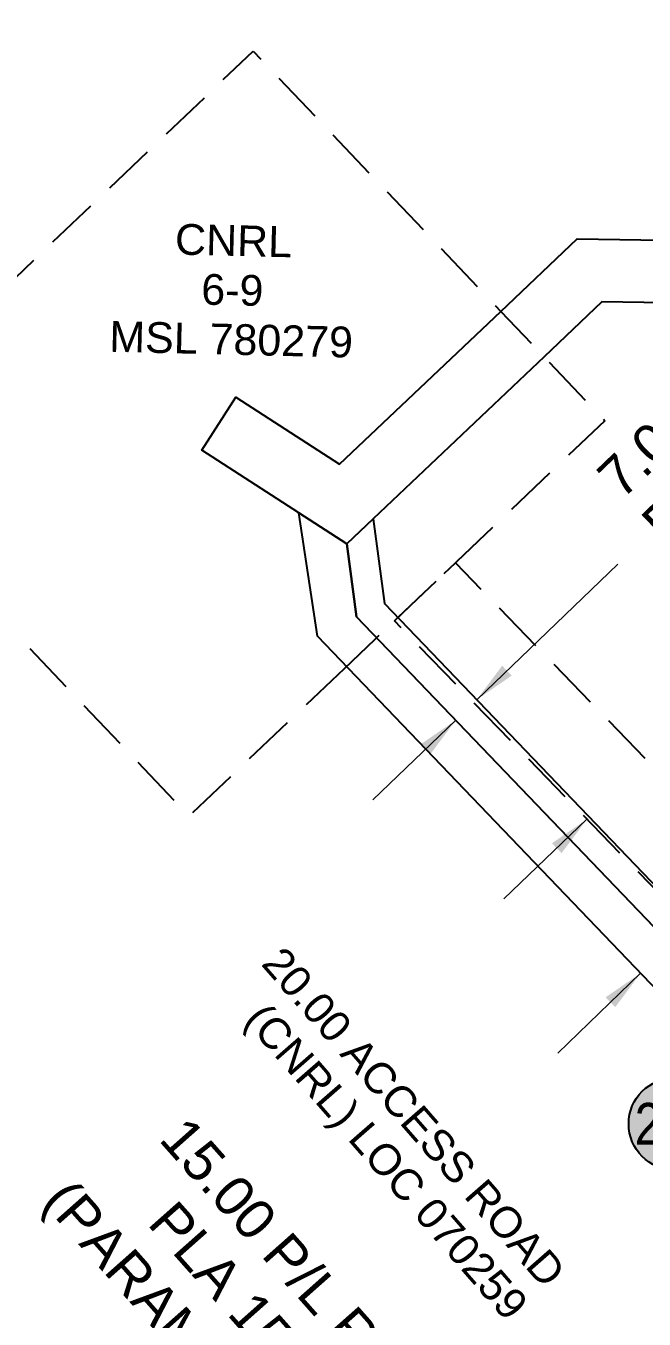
# Model space of a CAD drawing. Extents: x 380192 to 391966, y 6058532 to 6064394.
# Drawn here: x 390564.9 to 390712.7, y 6061989.9 to 6062298.9 of the extents above; entities that cross this region are included whole.
import ezdxf
from ezdxf.enums import TextEntityAlignment as Align

# ---------------------------------------------------------------- set-up
doc = ezdxf.new("R2010")
doc.units = 0
doc.header["$LTSCALE"] = 5
doc.linetypes.add('foc-ACCESSROAD', pattern=[3.75, 2.5, -1.25])
for name, color, linetype in [('AS-UNDERLAY-H', 141, 'Continuous'), ('CG-NOTES', 7, 'Continuous'), ('F-AR', 190, 'foc-ACCESSROAD'), ('F-RW', 190, 'Continuous'), ('F-WS', 190, 'foc-ACCESSROAD')]:
    doc.layers.add(name, color=color, linetype=linetype)
for name, color, linetype, lineweight in [('F-AR-T', 190, 'Continuous', 9), ('F-RW-T', 190, 'Continuous', 9), ('F-WS-T', 190, 'Continuous', 9)]:
    doc.layers.add(name, color=color, linetype=linetype, lineweight=lineweight)
doc.styles.add('80CG', font='ARIALN.TTF', dxfattribs={"height": 10})
doc.styles.add('80L', font='ARIALN.TTF', dxfattribs={"height": 10})
doc.styles.add('A60', font='arial.ttf', dxfattribs={"height": 7.35})
doc.styles.add('A80', font='arial.ttf', dxfattribs={"height": 9.5})
doc.dimstyles.new('Compass 5 000', dxfattribs={"dimscale": 5, "dimtxt": 9, "dimasz": 2, "dimexe": 0.2, "dimexo": 0.0625, "dimgap": 0.5, "dimtad": 0, "dimtih": 1, "dimtoh": 1, "dimzin": 0, "dimdsep": 46, "dimtxsty": '80CG', "dimcen": 0.1, "dimse1": 1, "dimse2": 1, "dimclrd": 256, "dimclrt": 256, "dimaunit": 1, "dimadec": 4, "dimazin": 0, "dimtfac": 0.06, "dimtofl": 0, "dimtmove": 0, "dimatfit": 1, "dimfxl": 0.2, "dimtolj": 1, "dimtzin": 0, "dimlwd": -1, "dimarcsym": 0})

# ---------------------------------------------------------------- blocks, each defined once
blk = doc.blocks.new('*U421')
at = {"layer": 'AS-UNDERLAY-H'}
h = blk.add_hatch(color=256, dxfattribs=at)
h.dxf.hatch_style = 1
edge = h.paths.add_edge_path()
edge.add_arc((0, 0), 11, 0, 360)
at = {"layer": 'CG-NOTES', "color": 182}
blk.add_circle((0, 0), 11, dxfattribs=at)
at = {"color": 182, "style": '80L'}
blk.add_attdef('#', text='', height=10, dxfattribs=at).set_placement((0, 0), align=Align.MIDDLE_CENTER)

msp = doc.modelspace()

# ---------------------------------------------------------------- linework, layer by layer
at = {"layer": 'F-AR', "flags": 128}
msp.add_lwpolyline([(390893.22, 6061976.76), (390861.68, 6061951.03), (390856.8, 6061946.71), (390653, 6062156.73), (390667.57, 6062170.59), (390857.62, 6061974.74), (390912.69, 6062018.41), (390932.99, 6062034.51), (391001.02, 6062093.6), (391154.34, 6062225.81), (391570.06, 6062587.23), (391569.31, 6062560.09), (391167.43, 6062210.69), (391014.21, 6062078.41), (391013.46, 6062077.75), (390946.17, 6062019.32), (390912.05, 6061991.9), (390893.22, 6061976.76)], close=True, dxfattribs=at)
at = {"layer": 'F-RW', "flags": 128}
for points in [[(391492.56, 6062610.03), (391484.01, 6062512.42), (391154.34, 6062225.81), (390702.58, 6062232.91), (390688.76, 6062219.8), (390647.92, 6062181.07), (390641.65, 6062175.13), (390630.19, 6062182.53), (390606.96, 6062197.54), (390615.09, 6062210.14), (390639.89, 6062194.12), (390678.43, 6062230.67), (390696.7, 6062248), (391148.84, 6062240.89), (391469.6, 6062519.76), (391479.24, 6062629.6)], [(390076.37, 6061292.91), (390756.72, 6061881.38), (390805.98, 6061923.59), (390821.18, 6061936.63), (390832.65, 6061946.31), (390840.45, 6061952.87), (390643.97, 6062157.7), (390641.65, 6062175.13), (390647.92, 6062181.07), (390650.6, 6062160.89), (390856.4, 6061946.35), (390850.46, 6061941.09), (390843.88, 6061935.52), (390843.53, 6061935.22), (390832, 6061925.45), (390816.66, 6061912.45), (390766.42, 6061870.01), (390649.42, 6061768.75), (390090.47, 6061285.28)]]:
    msp.add_lwpolyline(points, dxfattribs=at)
msp.add_lwpolyline([(390840.45, 6061952.87), (390832.79, 6061946.42), (390634.58, 6062153.04), (390630.19, 6062182.53), (390641.65, 6062175.13), (390643.97, 6062157.7), (390840.45, 6061952.87)], close=True, dxfattribs=at)
at = {"layer": 'F-WS', "flags": 128}
msp.add_lwpolyline([(390640.96, 6062145.28), (390603.93, 6062110.05), (390520.08, 6062198.41), (390619.27, 6062292.85), (390678.43, 6062230.67), (390688.76, 6062219.8), (390703.27, 6062204.55), (390667.84, 6062170.84), (390653.26, 6062156.98), (390648.2, 6062152.17), (390640.96, 6062145.28)], close=True, dxfattribs=at)

# ---------------------------------------------------------------- block references
at = {"layer": 'CG-NOTES', "xscale": 1.000775450743927, "yscale": 1.000775450743927, "zscale": 1.000775450743927}
msp.add_blockref('*U421', (390719.99, 6062036.53, 920.02), dxfattribs=at).add_auto_attribs({'#': '267'})

# ---------------------------------------------------------------- texts
at = {"layer": 'F-AR-T', "style": 'A60'}
for s, p in [('20.00 ACCESS ROAD', (390691.64, 6061999.27)), ('(CNRL) LOC 070259', (390682.68, 6061991.44))]:
    msp.add_text(s, height=7.35, rotation=311.127, dxfattribs=at).set_placement(p, align=Align.MIDDLE_RIGHT)
at = {"layer": 'F-RW-T', "style": 'A80'}
for s, p in [('15.00 P/L R/W', (390657.24, 6061971.26)), ('(PARAMOUNT)', (390634.21, 6061950.86)), ('PLA 150479', (390645.72, 6061961.06))]:
    msp.add_text(s, height=9.5, rotation=311.5424, dxfattribs=at).set_placement(p, align=Align.MIDDLE_RIGHT)
at = {"layer": 'F-WS-T', "style": 'A60'}
for s, p in [('CNRL', (390614.47, 6062243.92)), ('6-9', (390614.19, 6062232.12)), ('MSL 780279', (390613.9, 6062220.32))]:
    msp.add_text(s, height=7.35, rotation=358.6148, dxfattribs=at).set_placement(p, align=Align.CENTER)

# ---------------------------------------------------------------- leaders
at = {"layer": 'F-AR-T'}
msp.add_leader([(390699.01, 6062109.31), (390679.15, 6062090.29)], dimstyle='Compass 5 000', override={"dimtxsty": '80CG'}, dxfattribs=at)
at = {"layer": 'F-RW-T'}
for points in [[(390672.67, 6062137.88), (390706.36, 6062170.25)], [(390667.66, 6062133), (390647.85, 6062113.92)], [(390711.82, 6062072.53), (390692.01, 6062053.45)]]:
    msp.add_leader(points, dimstyle='Compass 5 000', override={"dimtxsty": '80CG'}, dxfattribs=at)

# ---------------------------------------------------------------- next in the draw order: texts
at = {"layer": 'F-RW-T', "insert": (390700.71, 6062192.28), "char_height": 9.5, "width": 78.8685, "attachment_point": 1, "rotation": 43.8542, "line_spacing_factor": 0.961197, "style": 'A80', "bg_fill": 3, "box_fill_scale": 1.15, "bg_fill_color": 256, "bg_fill_true_color": 256, "bg_fill_transparency": 0}
msp.add_mtext('7.00 P/L R/W\\PPLA 992334 (CNRL)', dxfattribs=at)

doc.saveas('drawing.dxf')
